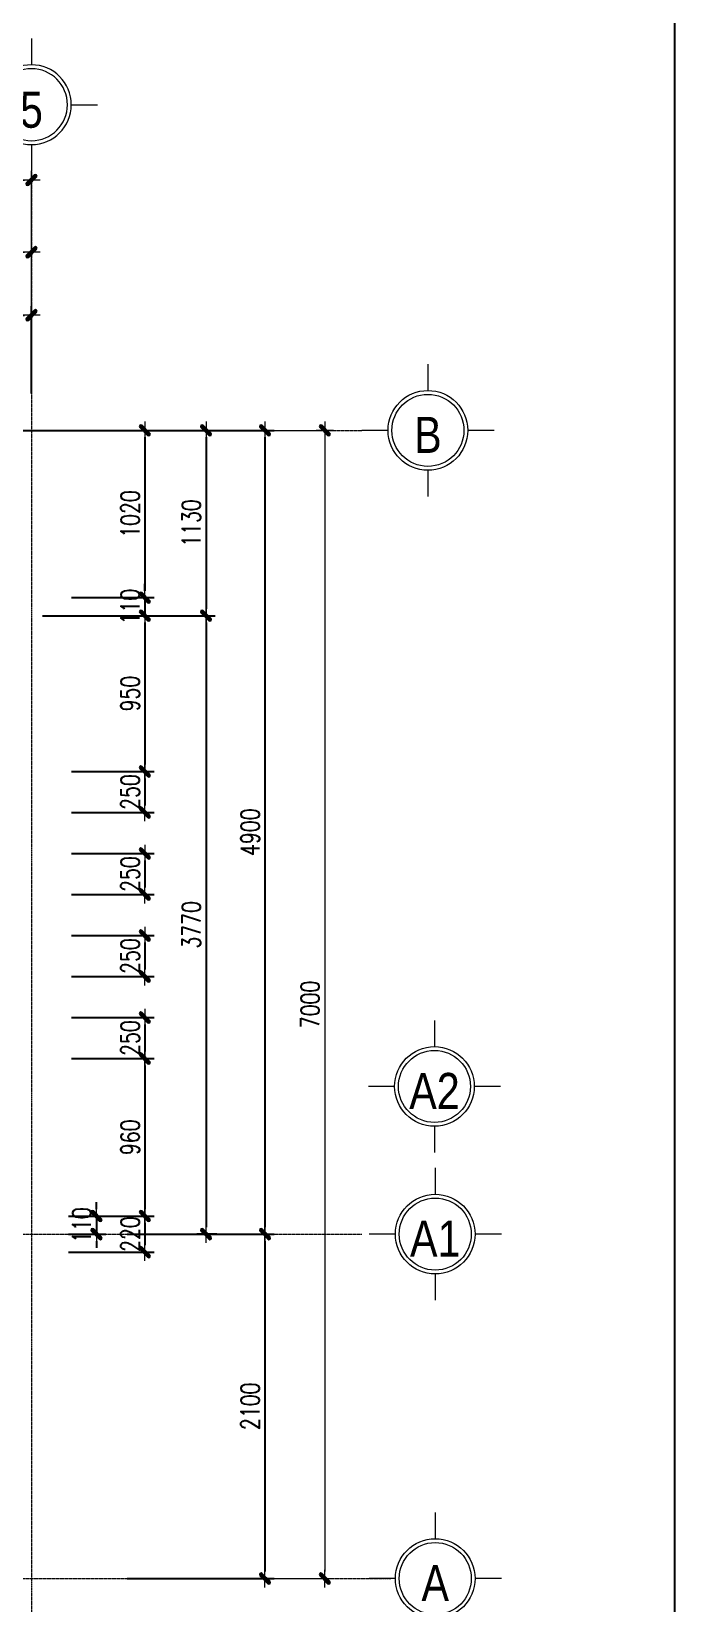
# Model space of a CAD drawing. Extents: x -165145 to 691808, y -202842 to 311040.
# Drawn here: x 35249 to 39171, y 80360 to 89945 of the extents above; entities that cross this region are included whole.
import ezdxf
from ezdxf.enums import TextEntityAlignment as Align

# ---------------------------------------------------------------- set-up
doc = ezdxf.new("R2010")
doc.units = 0
doc.header["$LTSCALE"] = 10
doc.header["$MEASUREMENT"] = 0
doc.linetypes.add('TIM', pattern=[26.01, 10, -3, 0.01, -3, 10])
doc.layers.get('Defpoints').update_dxf_attribs({"color": 5, "linetype": 'CONTINUOUS'})
for name, color, linetype, lineweight in [('ARROWS', 1, 'CONTINUOUS', 0), ('DIM', 8, 'CONTINUOUS', 13), ('netchia', 2, 'CONTINUOUS', 20), ('TEXT', 4, 'CONTINUOUS', 20), ('TRUC', 251, 'TIM', 5)]:
    doc.layers.add(name, color=color, linetype=linetype, lineweight=lineweight)
doc.styles.add('ROMANS', font='romans', dxfattribs={"width": 0.75, "bigfont": 'vns'})
doc.styles.add('VNARIALH', font='', dxfattribs={"width": 0.75})
doc.styles.add('VnArialNarrowH', font='')
doc.styles.get('VNARIALH').set_extended_font_data('.VnArialH')
doc.styles.get('VnArialNarrowH').set_extended_font_data('.VnArial NarrowH')
doc.dimstyles.new('fit0.75', dxfattribs={"dimscale": 0.5625, "dimtxt": 200, "dimasz": 75, "dimexe": 100, "dimexo": 400, "dimgap": 0.03, "dimtad": 0, "dimdec": 0, "dimdsep": 46, "dimtxsty": 'ROMANS', "dimblk": 'alex', "dimcen": 150, "dimclrd": 8, "dimclre": 8, "dimclrt": 7, "dimaunit": 1, "dimadec": 0, "dimazin": 0, "dimtfac": 0.072, "dimtdec": 0, "dimtix": 1, "dimtmove": 2, "dimatfit": 3, "dimldrblk": 'a-01', "dimfxl": 100, "dimtvp": 0.8, "dimtolj": 1, "dimarcsym": 0})

# ---------------------------------------------------------------- blocks, each defined once
blk = doc.blocks.new('alex')
at = {"layer": 'ARROWS'}
h = blk.add_hatch(color=1, dxfattribs=at)
edge = h.paths.add_edge_path()
edge.add_line((0.4, 0.74), (-0.74, -0.4))
edge.add_ellipse((-0.57, -0.57), major_axis=(0.17, 0.17), ratio=1, start_angle=90, end_angle=270)
edge.add_line((-0.4, -0.74), (0.74, 0.4))
edge.add_ellipse((0.57, 0.57), major_axis=(0.17, 0.17), ratio=1, start_angle=270, end_angle=450)
blk.add_lwpolyline([(0.4, 0.74), (-0.74, -0.4, 1), (-0.4, -0.74), (0.74, 0.4, 1)], format="xyb", close=True, dxfattribs=at)
at = {"layer": 'netchia', "color": 2}
for p, q in [((1.27, 0), (-1.27, 0)), ((0, -1.27), (0, 1.27))]:
    blk.add_line(p, q, dxfattribs=at)
blk = doc.blocks.new('*D1891')
at = {"layer": 'Defpoints', "color": 0, "ltscale": 0.05, "transparency": 16777216}
for p in [(35608.4, 82612.8), (35608.4, 80512.8), (36673.4, 80512.8)]:
    blk.add_point(p, dxfattribs=at)
at = {"layer": 'DIM', "color": 8, "lineweight": -2, "ltscale": 0.05, "transparency": 16777216}
for p, q in [((35833.4, 82612.8), (36729.7, 82612.8)), ((36673.4, 82570.6), (36673.4, 80555)), ((35833.4, 80512.8), (36729.7, 80512.8))]:
    blk.add_line(p, q, dxfattribs=at)
at = {"layer": 'DIM', "color": 8, "lineweight": -2, "ltscale": 0.05, "transparency": 16777216, "xscale": 42.1875, "yscale": 42.1875, "zscale": 42.1875}
for p, rotation in [((36673.4, 82612.8), 90), ((36673.4, 80512.8), 270)]:
    blk.add_blockref('alex', p, dxfattribs=dict(at, rotation=rotation))
at = {"layer": 'DIM', "color": 7, "ltscale": 0.05, "transparency": 16777216, "insert": (36583.4, 81562.8), "char_height": 112.5, "attachment_point": 5, "rotation": 90, "style": 'ROMANS'}
blk.add_mtext('\\A1;2100', dxfattribs=at)
blk = doc.blocks.new('a-01')
at = {"layer": 'ARROWS'}
blk.add_hatch(color=256, dxfattribs=at).paths.add_polyline_path([(-1.8, 0.49), (-1.8, -0.49), (0, 0)])
at = {"layer": 'netchia'}
blk.add_lwpolyline([(-1.8, 0.49), (-1.8, -0.49), (0, 0), (0, 0)], close=True, dxfattribs=at)
blk = doc.blocks.new('*D1950')
at = {"layer": 'Defpoints', "color": 0, "ltscale": 0.05, "transparency": 16777216}
for p in [(34414.1, 87512.8), (36296.7, 82612.8), (36673.4, 82612.8)]:
    blk.add_point(p, dxfattribs=at)
at = {"layer": 'DIM', "color": 8, "lineweight": -2, "ltscale": 0.05, "transparency": 16777216}
for p, q in [((34639.1, 87512.8), (36729.7, 87512.8)), ((36673.4, 87470.6), (36673.4, 82655)), ((36521.7, 82612.8), (36729.7, 82612.8))]:
    blk.add_line(p, q, dxfattribs=at)
at = {"layer": 'DIM', "color": 8, "lineweight": -2, "ltscale": 0.05, "transparency": 16777216, "xscale": 42.1875, "yscale": 42.1875, "zscale": 42.1875}
for p, rotation in [((36673.4, 87512.8), 90), ((36673.4, 82612.8), 270)]:
    blk.add_blockref('alex', p, dxfattribs=dict(at, rotation=rotation))
at = {"layer": 'DIM', "color": 7, "ltscale": 0.05, "transparency": 16777216, "insert": (36583.4, 85062.8), "char_height": 112.5, "attachment_point": 5, "rotation": 90, "style": 'ROMANS'}
blk.add_mtext('\\A1;4900', dxfattribs=at)
blk = doc.blocks.new('*D1951')
at = {"layer": 'Defpoints', "color": 0, "ltscale": 0.05, "transparency": 16777216}
for p in [(34735.8, 87512.8), (35092.3, 86382.8), (36313.9, 86382.8)]:
    blk.add_point(p, dxfattribs=at)
at = {"layer": 'DIM', "color": 8, "lineweight": -2, "ltscale": 0.05, "transparency": 16777216}
for p, q in [((34960.8, 87512.8), (36370.2, 87512.8)), ((36313.9, 87470.6), (36313.9, 86425)), ((35317.3, 86382.8), (36370.2, 86382.8))]:
    blk.add_line(p, q, dxfattribs=at)
at = {"layer": 'DIM', "color": 8, "lineweight": -2, "ltscale": 0.05, "transparency": 16777216, "xscale": 42.1875, "yscale": 42.1875, "zscale": 42.1875}
for p, rotation in [((36313.9, 87512.8), 90), ((36313.9, 86382.8), 270)]:
    blk.add_blockref('alex', p, dxfattribs=dict(at, rotation=rotation))
at = {"layer": 'DIM', "color": 7, "ltscale": 0.05, "transparency": 16777216, "insert": (36223.9, 86947.8), "char_height": 112.5, "attachment_point": 5, "rotation": 90, "style": 'ROMANS'}
blk.add_mtext('\\A1;1130', dxfattribs=at)
blk = doc.blocks.new('*D1952')
at = {"layer": 'Defpoints', "color": 0, "ltscale": 0.05, "transparency": 16777216}
for p in [(35848.3, 86382.8), (36313.9, 82612.8), (36604.4, 82612.8)]:
    blk.add_point(p, dxfattribs=at)
at = {"layer": 'DIM', "color": 8, "lineweight": -2, "ltscale": 0.05, "transparency": 16777216}
for p, q in [((36073.3, 86382.8), (36370.2, 86382.8)), ((36313.9, 86340.6), (36313.9, 82655)), ((36379.4, 82612.8), (36257.7, 82612.8))]:
    blk.add_line(p, q, dxfattribs=at)
at = {"layer": 'DIM', "color": 8, "lineweight": -2, "ltscale": 0.05, "transparency": 16777216, "xscale": 42.1875, "yscale": 42.1875, "zscale": 42.1875}
for p, rotation in [((36313.9, 86382.8), 90), ((36313.9, 82612.8), 270)]:
    blk.add_blockref('alex', p, dxfattribs=dict(at, rotation=rotation))
at = {"layer": 'DIM', "color": 7, "ltscale": 0.05, "transparency": 16777216, "insert": (36223.9, 84497.8), "char_height": 112.5, "attachment_point": 5, "rotation": 90, "style": 'ROMANS'}
blk.add_mtext('\\A1;3770', dxfattribs=at)
blk = doc.blocks.new('*D1895')
at = {"layer": 'Defpoints', "color": 0, "transparency": 16777216}
for p in [(32849.5, 80512.8), (35249.5, 80512.8), (35249.5, 79830.9)]:
    blk.add_point(p, dxfattribs=at)
at = {"layer": 'DIM', "color": 8, "lineweight": -2, "transparency": 16777216}
for p, q in [((32849.5, 80287.8), (32849.5, 79774.6)), ((35249.5, 80287.8), (35249.5, 79774.6)), ((32891.7, 79830.9), (35207.3, 79830.9))]:
    blk.add_line(p, q, dxfattribs=at)
at = {"layer": 'DIM', "color": 8, "lineweight": -2, "transparency": 16777216, "xscale": 42.1875, "yscale": 42.1875, "zscale": 42.1875, "rotation": 180}
blk.add_blockref('alex', (32849.5, 79830.9), dxfattribs=at)
at = {"layer": 'DIM', "color": 8, "lineweight": -2, "transparency": 16777216, "xscale": 42.1875, "yscale": 42.1875, "zscale": 42.1875}
blk.add_blockref('alex', (35249.5, 79830.9), dxfattribs=at)
at = {"layer": 'DIM', "color": 7, "transparency": 16777216, "insert": (34049.5, 79920.9), "char_height": 112.5, "attachment_point": 5, "style": 'ROMANS'}
blk.add_mtext('\\A1;2400', dxfattribs=at)
blk = doc.blocks.new('*D1896')
at = {"layer": 'Defpoints', "color": 0, "transparency": 16777216}
for p in [(31199.5, 80512.8), (35249.5, 80512.8), (35249.5, 79457.4)]:
    blk.add_point(p, dxfattribs=at)
at = {"layer": 'DIM', "color": 8, "lineweight": -2, "transparency": 16777216}
for p, q in [((31199.5, 80287.8), (31199.5, 79401.1)), ((35249.5, 80287.8), (35249.5, 79401.1)), ((31241.7, 79457.4), (35207.3, 79457.4))]:
    blk.add_line(p, q, dxfattribs=at)
at = {"layer": 'DIM', "color": 8, "lineweight": -2, "transparency": 16777216, "xscale": 42.1875, "yscale": 42.1875, "zscale": 42.1875, "rotation": 180}
blk.add_blockref('alex', (31199.5, 79457.4), dxfattribs=at)
at = {"layer": 'DIM', "color": 8, "lineweight": -2, "transparency": 16777216, "xscale": 42.1875, "yscale": 42.1875, "zscale": 42.1875}
blk.add_blockref('alex', (35249.5, 79457.4), dxfattribs=at)
at = {"layer": 'DIM', "color": 7, "transparency": 16777216, "insert": (33224.5, 79547.4), "char_height": 112.5, "attachment_point": 5, "style": 'ROMANS'}
blk.add_mtext('\\A1;4050', dxfattribs=at)
blk = doc.blocks.new('*D1899')
at = {"layer": 'Defpoints', "color": 0, "transparency": 16777216}
for p in [(35249.5, 88214.4), (32849.5, 87512.8), (35249.5, 87512.8)]:
    blk.add_point(p, dxfattribs=at)
at = {"layer": 'DIM', "color": 8, "lineweight": -2, "transparency": 16777216}
for p, q in [((32849.5, 87737.8), (32849.5, 88270.6)), ((32891.7, 88214.4), (35207.3, 88214.4)), ((35249.5, 87737.8), (35249.5, 88270.6))]:
    blk.add_line(p, q, dxfattribs=at)
at = {"layer": 'DIM', "color": 8, "lineweight": -2, "transparency": 16777216, "xscale": 42.1875, "yscale": 42.1875, "zscale": 42.1875, "rotation": 180}
blk.add_blockref('alex', (32849.5, 88214.4), dxfattribs=at)
at = {"layer": 'DIM', "color": 8, "lineweight": -2, "transparency": 16777216, "xscale": 42.1875, "yscale": 42.1875, "zscale": 42.1875}
blk.add_blockref('alex', (35249.5, 88214.4), dxfattribs=at)
at = {"layer": 'DIM', "color": 7, "transparency": 16777216, "insert": (34049.5, 88304.4), "char_height": 112.5, "attachment_point": 5, "style": 'ROMANS'}
blk.add_mtext('\\A1;2400', dxfattribs=at)
blk = doc.blocks.new('*D1900')
at = {"layer": 'Defpoints', "color": 0, "transparency": 16777216}
for p in [(35269.7, 86382.8), (35269.7, 85432.8), (35941.2, 85432.8)]:
    blk.add_point(p, dxfattribs=at)
at = {"layer": 'DIM', "color": 8, "lineweight": -2, "transparency": 16777216}
for p, q in [((35494.7, 86382.8), (35997.4, 86382.8)), ((35941.2, 86340.6), (35941.2, 85475)), ((35494.7, 85432.8), (35997.4, 85432.8))]:
    blk.add_line(p, q, dxfattribs=at)
at = {"layer": 'DIM', "color": 8, "lineweight": -2, "transparency": 16777216, "xscale": 42.1875, "yscale": 42.1875, "zscale": 42.1875}
for p, rotation in [((35941.2, 86382.8), 90), ((35941.2, 85432.8), 270)]:
    blk.add_blockref('alex', p, dxfattribs=dict(at, rotation=rotation))
at = {"layer": 'DIM', "color": 7, "transparency": 16777216, "insert": (35851.2, 85907.8), "char_height": 112.5, "attachment_point": 5, "rotation": 90, "style": 'ROMANS'}
blk.add_mtext('\\A1;950', dxfattribs=at)
blk = doc.blocks.new('*D1901')
at = {"layer": 'Defpoints', "color": 0, "transparency": 16777216}
for p in [(35269.7, 85432.8), (35269.7, 85182.8), (35941.2, 85182.8)]:
    blk.add_point(p, dxfattribs=at)
at = {"layer": 'DIM', "color": 8, "lineweight": -2, "transparency": 16777216}
for p, q in [((35494.7, 85432.8), (35997.4, 85432.8)), ((35941.2, 85390.6), (35941.2, 85225)), ((35494.7, 85182.8), (35997.4, 85182.8))]:
    blk.add_line(p, q, dxfattribs=at)
at = {"layer": 'DIM', "color": 8, "lineweight": -2, "transparency": 16777216, "xscale": 42.1875, "yscale": 42.1875, "zscale": 42.1875}
for p, rotation in [((35941.2, 85432.8), 90), ((35941.2, 85182.8), 270)]:
    blk.add_blockref('alex', p, dxfattribs=dict(at, rotation=rotation))
at = {"layer": 'DIM', "color": 7, "transparency": 16777216, "insert": (35851.2, 85307.8), "char_height": 112.5, "attachment_point": 5, "rotation": 90, "style": 'ROMANS'}
blk.add_mtext('\\A1;250', dxfattribs=at)
blk = doc.blocks.new('*D1902')
at = {"layer": 'Defpoints', "color": 0, "transparency": 16777216}
for p in [(35269.7, 84932.8), (35269.7, 84682.8), (35941.2, 84682.8)]:
    blk.add_point(p, dxfattribs=at)
at = {"layer": 'DIM', "color": 8, "lineweight": -2, "transparency": 16777216}
for p, q in [((35494.7, 84932.8), (35997.4, 84932.8)), ((35941.2, 84890.6), (35941.2, 84725)), ((35494.7, 84682.8), (35997.4, 84682.8))]:
    blk.add_line(p, q, dxfattribs=at)
at = {"layer": 'DIM', "color": 8, "lineweight": -2, "transparency": 16777216, "xscale": 42.1875, "yscale": 42.1875, "zscale": 42.1875}
for p, rotation in [((35941.2, 84932.8), 90), ((35941.2, 84682.8), 270)]:
    blk.add_blockref('alex', p, dxfattribs=dict(at, rotation=rotation))
at = {"layer": 'DIM', "color": 7, "transparency": 16777216, "insert": (35851.2, 84807.8), "char_height": 112.5, "attachment_point": 5, "rotation": 90, "style": 'ROMANS'}
blk.add_mtext('\\A1;250', dxfattribs=at)
blk = doc.blocks.new('*D1903')
at = {"layer": 'Defpoints', "color": 0, "transparency": 16777216}
for p in [(35269.7, 84432.8), (35269.7, 84182.8), (35941.2, 84182.8)]:
    blk.add_point(p, dxfattribs=at)
at = {"layer": 'DIM', "color": 8, "lineweight": -2, "transparency": 16777216}
for p, q in [((35494.7, 84432.8), (35997.4, 84432.8)), ((35941.2, 84390.6), (35941.2, 84225)), ((35494.7, 84182.8), (35997.4, 84182.8))]:
    blk.add_line(p, q, dxfattribs=at)
at = {"layer": 'DIM', "color": 8, "lineweight": -2, "transparency": 16777216, "xscale": 42.1875, "yscale": 42.1875, "zscale": 42.1875}
for p, rotation in [((35941.2, 84432.8), 90), ((35941.2, 84182.8), 270)]:
    blk.add_blockref('alex', p, dxfattribs=dict(at, rotation=rotation))
at = {"layer": 'DIM', "color": 7, "transparency": 16777216, "insert": (35851.2, 84307.8), "char_height": 112.5, "attachment_point": 5, "rotation": 90, "style": 'ROMANS'}
blk.add_mtext('\\A1;250', dxfattribs=at)
blk = doc.blocks.new('*D1904')
at = {"layer": 'Defpoints', "color": 0, "transparency": 16777216}
for p in [(35269.7, 83932.8), (35269.7, 83682.8), (35941.2, 83682.8)]:
    blk.add_point(p, dxfattribs=at)
at = {"layer": 'DIM', "color": 8, "lineweight": -2, "transparency": 16777216}
for p, q in [((35494.7, 83932.8), (35997.4, 83932.8)), ((35941.2, 83890.6), (35941.2, 83725)), ((35494.7, 83682.8), (35997.4, 83682.8))]:
    blk.add_line(p, q, dxfattribs=at)
at = {"layer": 'DIM', "color": 8, "lineweight": -2, "transparency": 16777216, "xscale": 42.1875, "yscale": 42.1875, "zscale": 42.1875}
for p, rotation in [((35941.2, 83932.8), 90), ((35941.2, 83682.8), 270)]:
    blk.add_blockref('alex', p, dxfattribs=dict(at, rotation=rotation))
at = {"layer": 'DIM', "color": 7, "transparency": 16777216, "insert": (35851.2, 83807.8), "char_height": 112.5, "attachment_point": 5, "rotation": 90, "style": 'ROMANS'}
blk.add_mtext('\\A1;250', dxfattribs=at)
blk = doc.blocks.new('*D1905')
at = {"layer": 'Defpoints', "color": 0, "transparency": 16777216}
for p in [(35269.7, 83682.8), (35269.7, 82722.8), (35941.2, 82722.8)]:
    blk.add_point(p, dxfattribs=at)
at = {"layer": 'DIM', "color": 8, "lineweight": -2, "transparency": 16777216}
for p, q in [((35494.7, 83682.8), (35997.4, 83682.8)), ((35941.2, 83640.6), (35941.2, 82765)), ((35494.7, 82722.8), (35997.4, 82722.8))]:
    blk.add_line(p, q, dxfattribs=at)
at = {"layer": 'DIM', "color": 8, "lineweight": -2, "transparency": 16777216, "xscale": 42.1875, "yscale": 42.1875, "zscale": 42.1875}
for p, rotation in [((35941.2, 83682.8), 90), ((35941.2, 82722.8), 270)]:
    blk.add_blockref('alex', p, dxfattribs=dict(at, rotation=rotation))
at = {"layer": 'DIM', "color": 7, "transparency": 16777216, "insert": (35851.2, 83202.8), "char_height": 112.5, "attachment_point": 5, "rotation": 90, "style": 'ROMANS'}
blk.add_mtext('\\A1;960', dxfattribs=at)
blk = doc.blocks.new('*D1906')
at = {"layer": 'Defpoints', "color": 0, "transparency": 16777216}
for p in [(35269.7, 86492.8), (35269.7, 86382.8), (35941.2, 86382.8)]:
    blk.add_point(p, dxfattribs=at)
at = {"layer": 'DIM', "color": 8, "lineweight": -2, "transparency": 16777216}
for p, q in [((35941.2, 86535), (35941.2, 86577.1)), ((35494.7, 86492.8), (35997.4, 86492.8)), ((35941.2, 86492.8), (35941.2, 86382.8)), ((35494.7, 86382.8), (35997.4, 86382.8)), ((35941.2, 86340.6), (35941.2, 86298.4))]:
    blk.add_line(p, q, dxfattribs=at)
at = {"layer": 'DIM', "color": 8, "lineweight": -2, "transparency": 16777216, "xscale": 42.1875, "yscale": 42.1875, "zscale": 42.1875}
for p, rotation in [((35941.2, 86492.8), 270), ((35941.2, 86382.8), 90)]:
    blk.add_blockref('alex', p, dxfattribs=dict(at, rotation=rotation))
at = {"layer": 'DIM', "color": 7, "transparency": 16777216, "insert": (35851.2, 86437.8), "char_height": 112.5, "attachment_point": 5, "rotation": 90, "style": 'ROMANS'}
blk.add_mtext('\\A1;110', dxfattribs=at)
blk = doc.blocks.new('*D1907')
at = {"layer": 'Defpoints', "color": 0, "transparency": 16777216}
for p in [(35403.6, 87512.8), (35293.6, 86492.8), (35941.2, 86492.8)]:
    blk.add_point(p, dxfattribs=at)
at = {"layer": 'DIM', "color": 8, "lineweight": -2, "transparency": 16777216}
for p, q in [((35628.6, 87512.8), (35997.4, 87512.8)), ((35941.2, 87470.6), (35941.2, 86535)), ((35518.6, 86492.8), (35997.4, 86492.8))]:
    blk.add_line(p, q, dxfattribs=at)
at = {"layer": 'DIM', "color": 8, "lineweight": -2, "transparency": 16777216, "xscale": 42.1875, "yscale": 42.1875, "zscale": 42.1875}
for p, rotation in [((35941.2, 87512.8), 90), ((35941.2, 86492.8), 270)]:
    blk.add_blockref('alex', p, dxfattribs=dict(at, rotation=rotation))
at = {"layer": 'DIM', "color": 7, "transparency": 16777216, "insert": (35851.2, 87002.8), "char_height": 112.5, "attachment_point": 5, "rotation": 90, "style": 'ROMANS'}
blk.add_mtext('\\A1;1020', dxfattribs=at)
blk = doc.blocks.new('*D1919')
at = {"layer": 'Defpoints', "color": 0, "transparency": 16777216}
for p in [(35249.5, 82722.8), (35249.5, 82612.8), (35645.9, 82612.8)]:
    blk.add_point(p, dxfattribs=at)
at = {"layer": 'DIM', "color": 8, "lineweight": -2, "transparency": 16777216}
for p, q in [((35474.5, 82722.8), (35702.2, 82722.8)), ((35645.9, 82765), (35645.9, 82807.1)), ((35645.9, 82722.8), (35645.9, 82612.8)), ((35474.5, 82612.8), (35702.2, 82612.8)), ((35645.9, 82570.6), (35645.9, 82528.4))]:
    blk.add_line(p, q, dxfattribs=at)
at = {"layer": 'DIM', "color": 8, "lineweight": -2, "transparency": 16777216, "xscale": 42.1875, "yscale": 42.1875, "zscale": 42.1875}
for p, rotation in [((35645.9, 82722.8), 270), ((35645.9, 82612.8), 90)]:
    blk.add_blockref('alex', p, dxfattribs=dict(at, rotation=rotation))
at = {"layer": 'DIM', "color": 7, "transparency": 16777216, "insert": (35555.9, 82667.8), "char_height": 112.5, "attachment_point": 5, "rotation": 90, "style": 'ROMANS'}
blk.add_mtext('\\A1;110', dxfattribs=at)
blk = doc.blocks.new('*D1920')
at = {"layer": 'Defpoints', "color": 0, "transparency": 16777216}
for p in [(35249.5, 82722.8), (35249.5, 82502.8), (35941.2, 82502.8)]:
    blk.add_point(p, dxfattribs=at)
at = {"layer": 'DIM', "color": 8, "lineweight": -2, "transparency": 16777216}
for p, q in [((35474.5, 82722.8), (35997.4, 82722.8)), ((35941.2, 82680.6), (35941.2, 82545)), ((35474.5, 82502.8), (35997.4, 82502.8))]:
    blk.add_line(p, q, dxfattribs=at)
at = {"layer": 'DIM', "color": 8, "lineweight": -2, "transparency": 16777216, "xscale": 42.1875, "yscale": 42.1875, "zscale": 42.1875}
for p, rotation in [((35941.2, 82722.8), 90), ((35941.2, 82502.8), 270)]:
    blk.add_blockref('alex', p, dxfattribs=dict(at, rotation=rotation))
at = {"layer": 'DIM', "color": 7, "transparency": 16777216, "insert": (35851.2, 82612.8), "char_height": 112.5, "attachment_point": 5, "rotation": 90, "style": 'ROMANS'}
blk.add_mtext('\\A1;220', dxfattribs=at)
blk = doc.blocks.new('*D1827')
at = {"layer": 'Defpoints', "color": 0, "ltscale": 0.05, "transparency": 16777216}
for p in [(588432.3, -1345.1), (588432.3, -8345.1), (589721.5, -8345.1)]:
    blk.add_point(p, dxfattribs=at)
at = {"layer": 'DIM', "color": 8, "lineweight": -2, "ltscale": 0.05, "transparency": 16777216}
for p, q in [((588657.3, -1345.1), (589777.8, -1345.1)), ((589721.5, -1387.3), (589721.5, -8302.9)), ((588657.3, -8345.1), (589777.8, -8345.1))]:
    blk.add_line(p, q, dxfattribs=at)
at = {"layer": 'DIM', "color": 8, "lineweight": -2, "ltscale": 0.05, "transparency": 16777216, "xscale": 42.1875, "yscale": 42.1875, "zscale": 42.1875}
for p, rotation in [((589721.5, -1345.1), 90), ((589721.5, -8345.1), 270)]:
    blk.add_blockref('alex', p, dxfattribs=dict(at, rotation=rotation))
at = {"layer": 'DIM', "color": 7, "ltscale": 0.05, "transparency": 16777216, "insert": (589631.5, -4845.1), "char_height": 112.5, "attachment_point": 5, "rotation": 90, "style": 'ROMANS'}
blk.add_mtext('\\A1;7000', dxfattribs=at)
blk = doc.blocks.new('tentruc')
at = {"layer": 'DIM'}
for p, q in [((0, 311), (0, 516)), ((-516, 0), (-311, 0)), ((-516, 0), (-311, 0)), ((311, 0), (516, 0)), ((311, 0), (516, 0)), ((0, -516), (0, -311))]:
    blk.add_line(p, q, dxfattribs=at)
at = {"layer": 'DIM', "ltscale": 0.5}
blk.add_circle((0, 0), 311, dxfattribs=at)
at = {"layer": 'DIM'}
blk.add_circle((0, 0), 281, dxfattribs=at)
at = {"layer": 'DIM', "color": 7, "linetype": 'ByBlock', "ltscale": 0.5, "style": 'VNARIALH', "width": 1.1}
blk.add_attdef('A', text='', height=281, dxfattribs=at).set_placement((0, -107), align=Align.CENTER)
blk = doc.blocks.new('*D1826')
at = {"layer": 'Defpoints', "color": 0, "transparency": 16777216}
for p in [(587932.6, 181), (570432.6, -1345.1), (587932.6, -1345.1)]:
    blk.add_point(p, dxfattribs=at)
at = {"layer": 'DIM', "color": 8, "lineweight": -2, "transparency": 16777216}
for p, q in [((570432.6, -1120.1), (570432.6, 237.3)), ((587932.6, -1120.1), (587932.6, 237.3)), ((570474.8, 181), (587890.4, 181))]:
    blk.add_line(p, q, dxfattribs=at)
at = {"layer": 'DIM', "color": 8, "lineweight": -2, "transparency": 16777216, "xscale": 42.1875, "yscale": 42.1875, "zscale": 42.1875, "rotation": 180}
blk.add_blockref('alex', (570432.6, 181), dxfattribs=at)
at = {"layer": 'DIM', "color": 8, "lineweight": -2, "transparency": 16777216, "xscale": 42.1875, "yscale": 42.1875, "zscale": 42.1875}
blk.add_blockref('alex', (587932.6, 181), dxfattribs=at)
at = {"layer": 'DIM', "color": 7, "transparency": 16777216, "insert": (577482.6, 271), "char_height": 112.5, "attachment_point": 5, "style": 'ROMANS'}
blk.add_mtext('\\A1;17500', dxfattribs=at)
blk = doc.blocks.new('*D1839')
at = {"layer": 'Defpoints', "color": 0, "ltscale": 0.05, "transparency": 16777216}
for p in [(588432.3, -6245.1), (588432.3, -8345.1), (589356.5, -8345.1)]:
    blk.add_point(p, dxfattribs=at)
at = {"layer": 'DIM', "color": 8, "lineweight": -2, "ltscale": 0.05, "transparency": 16777216}
for p, q in [((588657.3, -6245.1), (589412.8, -6245.1)), ((589356.5, -6287.3), (589356.5, -8302.9)), ((588657.3, -8345.1), (589412.8, -8345.1))]:
    blk.add_line(p, q, dxfattribs=at)
at = {"layer": 'DIM', "color": 8, "lineweight": -2, "ltscale": 0.05, "transparency": 16777216, "xscale": 42.1875, "yscale": 42.1875, "zscale": 42.1875}
for p, rotation in [((589356.5, -6245.1), 90), ((589356.5, -8345.1), 270)]:
    blk.add_blockref('alex', p, dxfattribs=dict(at, rotation=rotation))
at = {"layer": 'DIM', "color": 7, "ltscale": 0.05, "transparency": 16777216, "insert": (589266.5, -7295.1), "char_height": 112.5, "attachment_point": 5, "rotation": 90, "style": 'ROMANS'}
blk.add_mtext('\\A1;2100', dxfattribs=at)
blk = doc.blocks.new('*D1837')
at = {"layer": 'Defpoints', "color": 0, "ltscale": 0.05, "transparency": 16777216}
for p in [(588432.3, -1345.1), (588432.3, -6245.1), (589356.5, -6245.1)]:
    blk.add_point(p, dxfattribs=at)
at = {"layer": 'DIM', "color": 8, "lineweight": -2, "ltscale": 0.05, "transparency": 16777216}
for p, q in [((588657.3, -1345.1), (589412.8, -1345.1)), ((589356.5, -1387.3), (589356.5, -6202.9)), ((588657.3, -6245.1), (589412.8, -6245.1))]:
    blk.add_line(p, q, dxfattribs=at)
at = {"layer": 'DIM', "color": 8, "lineweight": -2, "ltscale": 0.05, "transparency": 16777216, "xscale": 42.1875, "yscale": 42.1875, "zscale": 42.1875}
for p, rotation in [((589356.5, -1345.1), 90), ((589356.5, -6245.1), 270)]:
    blk.add_blockref('alex', p, dxfattribs=dict(at, rotation=rotation))
at = {"layer": 'DIM', "color": 7, "ltscale": 0.05, "transparency": 16777216, "insert": (589266.5, -3795.1), "char_height": 112.5, "attachment_point": 5, "rotation": 90, "style": 'ROMANS'}
blk.add_mtext('\\A1;4900', dxfattribs=at)
blk = doc.blocks.new('*D1836')
at = {"layer": 'Defpoints', "color": 0, "transparency": 16777216}
for p in [(587932.6, -259.4), (583882.6, -1345.1), (587932.6, -1345.1)]:
    blk.add_point(p, dxfattribs=at)
at = {"layer": 'DIM', "color": 8, "lineweight": -2, "transparency": 16777216}
for p, q in [((583882.6, -1120.1), (583882.6, -203.1)), ((583924.8, -259.4), (587890.4, -259.4)), ((587932.6, -1120.1), (587932.6, -203.1))]:
    blk.add_line(p, q, dxfattribs=at)
at = {"layer": 'DIM', "color": 8, "lineweight": -2, "transparency": 16777216, "xscale": 42.1875, "yscale": 42.1875, "zscale": 42.1875, "rotation": 180}
blk.add_blockref('alex', (583882.6, -259.4), dxfattribs=at)
at = {"layer": 'DIM', "color": 8, "lineweight": -2, "transparency": 16777216, "xscale": 42.1875, "yscale": 42.1875, "zscale": 42.1875}
blk.add_blockref('alex', (587932.6, -259.4), dxfattribs=at)
at = {"layer": 'DIM', "color": 7, "transparency": 16777216, "insert": (585907.6, -169.4), "char_height": 112.5, "attachment_point": 5, "style": 'ROMANS'}
blk.add_mtext('\\A1;4050', dxfattribs=at)
blk = doc.blocks.new('lt - kt')
at = {"layer": 'TRUC', "ltscale": 0.05}
for p, q in [((0, 8582.3), (0, -1850.2)), ((-19823.1, 7000), (2014.6, 7000)), ((-19778.4, 2100), (2014.6, 2100)), ((-19778.4, 0), (2195.9, 0))]:
    blk.add_line(p, q, dxfattribs=at)
at = {"layer": 'TEXT'}
ref = blk.add_blockref('tentruc', (0, 8985.3), dxfattribs=dict(at, xscale=-0.78125, yscale=0.78125, zscale=0.78125, rotation=180))
ref.add_attrib('A', '5', dxfattribs={"color": 7, "linetype": 'ByBlock', "ltscale": 0.5, "height": 219.7, "style": 'VnArialNarrowH'}).set_placement((0, 8845.1), align=Align.CENTER)
ref = blk.add_blockref('tentruc', (2417.6, 7000), dxfattribs=dict(at, xscale=0.78125, yscale=0.78125, zscale=0.78125, rotation=180))
ref.add_attrib('A', 'B', dxfattribs={"color": 7, "linetype": 'ByBlock', "ltscale": 0.5, "height": 219.7, "style": 'VnArialNarrowH'}).set_placement((2417.6, 6862.7), align=Align.CENTER)
ref = blk.add_blockref('tentruc', (2457.6, 3000), dxfattribs=dict(at, xscale=0.78125, yscale=0.78125, zscale=0.78125, rotation=180))
ref.add_attrib('A', 'A2', dxfattribs={"color": 7, "linetype": 'ByBlock', "ltscale": 0.5, "height": 219.73, "style": 'VnArialNarrowH'}).set_placement((2457.6, 2862.7), align=Align.CENTER)
ref = blk.add_blockref('tentruc', (2462.2, 2100), dxfattribs=dict(at, xscale=0.78125, yscale=0.78125, zscale=0.78125, rotation=180))
ref.add_attrib('A', 'A1', dxfattribs={"color": 7, "linetype": 'ByBlock', "ltscale": 0.5, "height": 219.73, "style": 'VnArialNarrowH'}).set_placement((2462.2, 1962.7), align=Align.CENTER)
ref = blk.add_blockref('tentruc', (2462.2, 0), dxfattribs=dict(at, xscale=0.78125, yscale=0.78125, zscale=0.78125, rotation=180))
ref.add_attrib('A', 'A', dxfattribs={"color": 7, "linetype": 'ByBlock', "ltscale": 0.5, "height": 219.7, "style": 'VnArialNarrowH'}).set_placement((2462.2, -137.3), align=Align.CENTER)
at = {"layer": 'DIM'}
dim = blk.add_linear_dim(base=(0, 8526.1), p1=(-17500, 7000), p2=(0, 7000), dimstyle='fit0.75', dxfattribs=at)
dim.commit()
dim.dimension.update_dxf_attribs({"geometry": '*D1826', "text_midpoint": (-10450, 8616.1), "dimtype": 128, "insert": (-587932.6, 8345.1)})
dim = blk.add_linear_dim(base=(0, 8085.7), p1=(-4050, 7000), p2=(0, 7000), dimstyle='fit0.75', dxfattribs=at)
dim.commit()
dim.dimension.update_dxf_attribs({"geometry": '*D1836', "text_midpoint": (-2025, 8175.7), "insert": (-587932.6, 8345.1)})
at = {"layer": 'DIM', "ltscale": 0.05}
for base, p1, p2, picture, middle in [((1788.9, 0), (499.8, 7000), (499.8, 0), '*D1827', (1698.9, 3500)), ((1423.9, 2100), (499.8, 7000), (499.8, 2100), '*D1837', (1333.9, 4550)), ((1423.9, 0), (499.8, 2100), (499.8, 0), '*D1839', (1333.9, 1050))]:
    dim = blk.add_linear_dim(base=base, p1=p1, p2=p2, angle=90, dimstyle='fit0.75', dxfattribs=at)
    dim.commit()
    dim.dimension.update_dxf_attribs({"geometry": picture, "text_midpoint": middle, "insert": (-587932.6, 8345.1)})

msp = doc.modelspace()

# ---------------------------------------------------------------- linework, layer by layer
at = {"layer": 'Defpoints'}
msp.add_lwpolyline([(13295.99235, 93505.46775), (39170.99235, 93505.46775), (39170.99235, 71980.46775), (13295.99235, 71980.46775)], close=True, dxfattribs=at)

# ---------------------------------------------------------------- block references
at = {"layer": 'TEXT'}
msp.add_blockref('lt - kt', (35249.48053, 80512.77028), dxfattribs=at)

# ---------------------------------------------------------------- dimensions: what is measured, and where the dimension line sits
at = {"layer": 'DIM'}
for base, p1, p2, picture, middle in [((35249.48053, 88214.35487), (32849.48053, 87512.77073), (35249.48053, 87512.77073), '*D1899', (34049.48053, 88304.35487)), ((35249.48053, 79457.35487), (31199.48053, 80512.76913), (35249.48053, 80512.76913), '*D1896', (33224.48053, 79547.35487)), ((35249.48053, 79830.85487), (32849.48053, 80512.76958), (35249.48053, 80512.76958), '*D1895', (34049.48053, 79920.85487))]:
    dim = msp.add_linear_dim(base=base, p1=p1, p2=p2, dimstyle='fit0.75', dxfattribs=at)
    dim.commit()
    dim.dimension.update_dxf_attribs({"geometry": picture, "text_midpoint": middle})
at = {"layer": 'DIM', "ltscale": 0.05}
for base, p1, p2, picture, middle in [((36673.40495, 82612.76958), (34414.10348, 87512.76958), (36296.69815, 82612.76958), '*D1950', (36583.40495, 85062.76958)), ((36313.90495, 86382.76958), (34735.80203, 87512.76958), (35092.30452, 86382.76958), '*D1951', (36223.90495, 86947.76958)), ((36313.90495, 82612.76958), (35848.29636, 86382.76958), (36604.42535, 82612.76958), '*D1952', (36223.90495, 84497.76958)), ((36673.40495, 80512.76958), (35608.40709, 82612.76958), (35608.40709, 80512.76958), '*D1891', (36583.40495, 81562.76958))]:
    dim = msp.add_linear_dim(base=base, p1=p1, p2=p2, angle=90, dimstyle='fit0.75', dxfattribs=at)
    dim.commit()
    dim.dimension.update_dxf_attribs({"geometry": picture, "text_midpoint": middle})
at = {"layer": 'DIM'}
for base, p1, p2, picture, middle in [((35941.15823, 86492.76958), (35403.59866, 87512.76594), (35293.59866, 86492.76958), '*D1907', (35851.15823, 87002.76776)), ((35941.15823, 86382.76958), (35269.7338, 86492.76958), (35269.7338, 86382.76958), '*D1906', (35851.15823, 86437.76958)), ((35941.15823, 85432.76958), (35269.7338, 86382.76958), (35269.7338, 85432.76958), '*D1900', (35851.15823, 85907.76958)), ((35941.15823, 85182.76958), (35269.7338, 85432.76958), (35269.7338, 85182.76958), '*D1901', (35851.15823, 85307.76958)), ((35941.15823, 84682.76958), (35269.7338, 84932.76958), (35269.7338, 84682.76958), '*D1902', (35851.15823, 84807.76958)), ((35941.15823, 84182.76958), (35269.7338, 84432.76958), (35269.7338, 84182.76958), '*D1903', (35851.15823, 84307.76958)), ((35941.15823, 83682.76958), (35269.7338, 83932.76958), (35269.7338, 83682.76958), '*D1904', (35851.15823, 83807.76958)), ((35941.15823, 82722.76735), (35269.7338, 83682.76958), (35269.7338, 82722.76735), '*D1905', (35851.15823, 83202.76847)), ((35645.90495, 82612.76958), (35249.48053, 82722.76958), (35249.48053, 82612.76958), '*D1919', (35555.90495, 82667.76958)), ((35941.15823, 82502.76958), (35249.48053, 82722.76958), (35249.48053, 82502.76958), '*D1920', (35851.15823, 82612.76958))]:
    dim = msp.add_linear_dim(base=base, p1=p1, p2=p2, angle=90, dimstyle='fit0.75', dxfattribs=at)
    dim.commit()
    dim.dimension.update_dxf_attribs({"geometry": picture, "text_midpoint": middle})

doc.saveas('drawing.dxf')
